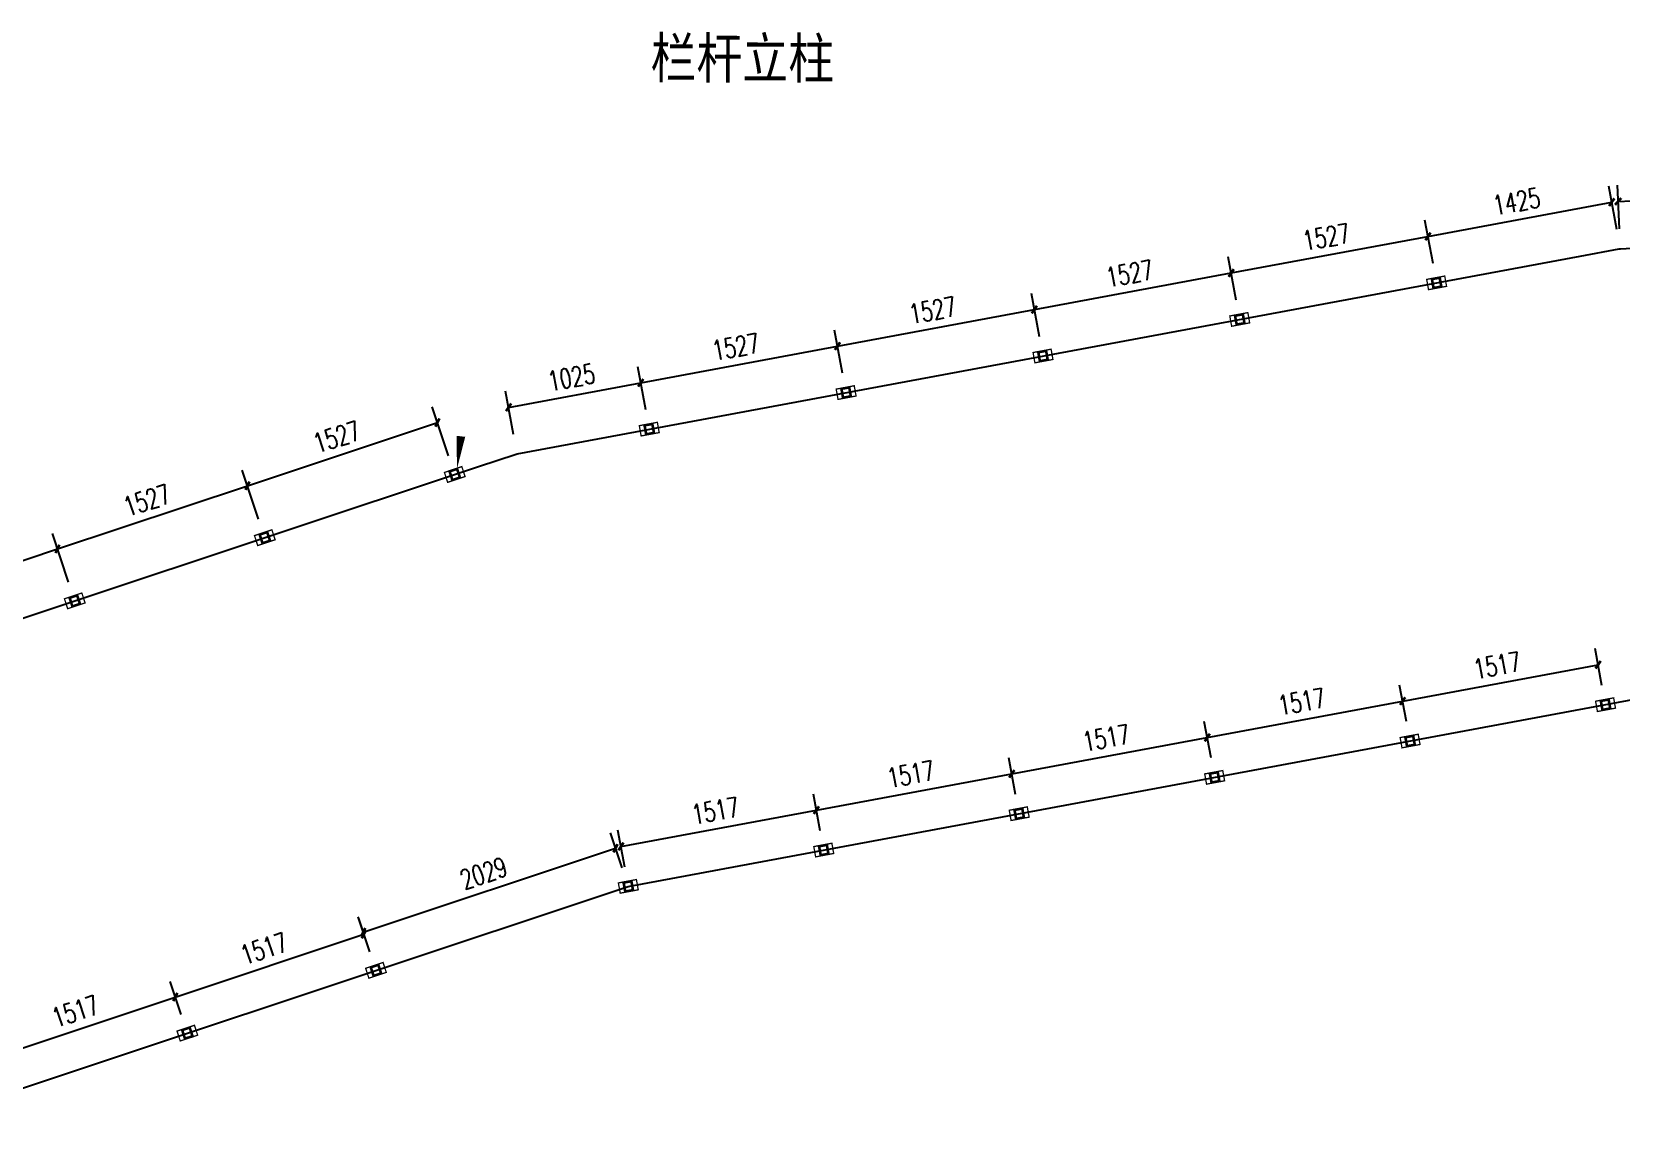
# Model space of a CAD drawing. Extents: x 8796 to 116961, y 24572 to 132726.
# Drawn here: x 39331 to 51457, y 84352 to 92686 of the extents above; entities that cross this region are included whole.
import ezdxf

# ---------------------------------------------------------------- set-up
doc = ezdxf.new("R2010")
doc.units = 0
doc.header["$LTSCALE"] = 1000
doc.header["$MEASUREMENT"] = 0
for name, color, linetype in [('DIM_SYMB', 3, 'Continuous'), ('PUB_DIM', 3, 'Continuous'), ('PUB_TEXT', 7, 'Continuous'), ('栏杆基座', 214, 'Continuous'), ('连接端梁', 130, 'Continuous')]:
    doc.layers.add(name, color=color, linetype=linetype)
doc.styles.add('_TCH_DIM', font='SIMPLEX.shx', dxfattribs={"bigfont": 'hztxt.shx'})
doc.styles.add('_TCH_DIM_T3', font='SIMPLEX.shx', dxfattribs={"width": 0.705882, "bigfont": 'hztxt.shx'})
doc.dimstyles.new('_TCH_ARCH&&50', dxfattribs={"dimtxt": 148.75, "dimasz": 50, "dimexe": 125, "dimexo": 150, "dimgap": 63.125, "dimtad": 1, "dimdec": 0, "dimzin": 0, "dimdsep": 46, "dimtxsty": '_TCH_DIM_T3', "dimblk": 'ARCHTICK', "dimcen": 0.09, "dimclrt": 7, "dimazin": 2, "dimtfac": 1, "dimtdec": 0, "dimtix": 1, "dimtmove": 2, "dimatfit": 3, "dimfxl": 0, "dimtolj": 1, "dimtzin": 0, "dimarcsym": 0})

# ---------------------------------------------------------------- blocks, each defined once
blk = doc.blocks.new('栏杆立柱底座')
at = {"layer": '栏杆基座', "color": 6}
for points, const_width in [([(-48, 65), (-31, -74), (48, -65), (31, 74)], 10), ([(-38, 26), (-31, -34), (38, -26), (31, 34)], 20)]:
    blk.add_lwpolyline(points, close=True, dxfattribs=dict(at, const_width=const_width))
blk = doc.blocks.new('*U632')
at = {"color": 0, "rotation": 263.0813751958696}
blk.add_blockref('栏杆立柱底座', (0, 0), dxfattribs=at)
blk = doc.blocks.new('*U633')
at = {"color": 0, "linetype": 'ByBlock', "lineweight": -2, "transparency": 16777216}
for p, rotation in [((-46255, 42220), 10.53186499698133), ((-47757, 41941), 10.53186499698133), ((-49258, 41662), 10.53186499698133), ((-50760, 41383), 10.53186499698133), ((-52262, 41104), 10.53186499698133), ((-53746, 40758), 18.40962104825404), ((-55195, 40276), 18.40962104825404), ((-56645, 39794), 18.40962104825404)]:
    blk.add_blockref('*U632', p, dxfattribs=dict(at, rotation=rotation))
blk = doc.blocks.new('_ArchTick')
at = {"color": 0, "linetype": 'ByBlock', "const_width": 0.4}
blk.add_lwpolyline([(-0.5, -0.5), (0.5, 0.5)], dxfattribs=at)
blk = doc.blocks.new('*D691')
at = {"layer": 'Defpoints', "color": 0, "transparency": 16777216}
for p in [(43785, 86457), (43882, 86166), (41957, 85526)]:
    blk.add_point(p, dxfattribs=at)
at = {"layer": 'PUB_DIM', "color": 0, "lineweight": -2, "transparency": 16777216}
for p, q in [((43835, 86309), (43746, 86576)), ((41860, 85817), (43785, 86457)), ((41910, 85668), (41821, 85935))]:
    blk.add_line(p, q, dxfattribs=at)
at = {"layer": 'PUB_DIM', "color": 0, "lineweight": -2, "transparency": 16777216, "xscale": 50, "yscale": 50, "zscale": 50}
for p, rotation in [((43785, 86457), 18.40964775729058), ((41860, 85817), 198.4096477572906)]:
    blk.add_blockref('_ArchTick', p, dxfattribs=dict(at, rotation=rotation))
at = {"layer": 'PUB_DIM', "color": 7, "transparency": 16777216, "insert": (42779, 86267), "char_height": 148.8, "attachment_point": 5, "rotation": 18.4096, "style": '_TCH_DIM_T3'}
blk.add_mtext('\\A1;2029', dxfattribs=at)
blk = doc.blocks.new('*D713')
at = {"layer": 'Defpoints', "color": 0, "transparency": 16777216}
for p in [(45317, 86748), (45373, 86444), (43882, 86166)]:
    blk.add_point(p, dxfattribs=at)
at = {"layer": 'PUB_DIM', "color": 0, "lineweight": -2, "transparency": 16777216}
for p, q in [((45346, 86591), (45294, 86871)), ((43826, 86471), (45317, 86748)), ((43855, 86314), (43803, 86594))]:
    blk.add_line(p, q, dxfattribs=at)
at = {"layer": 'PUB_DIM', "color": 0, "lineweight": -2, "transparency": 16777216, "xscale": 50, "yscale": 50, "zscale": 50}
for p, rotation in [((45317, 86748), 10.53186499698169), ((43826, 86471), 190.5318649969817)]:
    blk.add_blockref('_ArchTick', p, dxfattribs=dict(at, rotation=rotation))
at = {"layer": 'PUB_DIM', "color": 7, "transparency": 16777216, "insert": (44546, 86744), "char_height": 148.8, "attachment_point": 5, "rotation": 10.5319, "style": '_TCH_DIM_T3'}
blk.add_mtext('\\A1;1517', dxfattribs=at)
blk = doc.blocks.new('*D714')
at = {"layer": 'Defpoints', "color": 0, "transparency": 16777216}
for p in [(46808, 87025), (46864, 86721), (45373, 86444)]:
    blk.add_point(p, dxfattribs=at)
at = {"layer": 'PUB_DIM', "color": 0, "lineweight": -2, "transparency": 16777216}
for p, q in [((46837, 86868), (46785, 87148)), ((45317, 86748), (46808, 87025)), ((45346, 86591), (45294, 86871))]:
    blk.add_line(p, q, dxfattribs=at)
at = {"layer": 'PUB_DIM', "color": 0, "lineweight": -2, "transparency": 16777216, "xscale": 50, "yscale": 50, "zscale": 50}
for p, rotation in [((46808, 87025), 10.53186499698164), ((45317, 86748), 190.5318649969817)]:
    blk.add_blockref('_ArchTick', p, dxfattribs=dict(at, rotation=rotation))
at = {"layer": 'PUB_DIM', "color": 7, "transparency": 16777216, "insert": (46037, 87022), "char_height": 148.8, "attachment_point": 5, "rotation": 10.5319, "style": '_TCH_DIM_T3'}
blk.add_mtext('\\A1;1517', dxfattribs=at)
blk = doc.blocks.new('*D715')
at = {"layer": 'Defpoints', "color": 0, "transparency": 16777216}
for p in [(48299, 87302), (48355, 86998), (46864, 86721)]:
    blk.add_point(p, dxfattribs=at)
at = {"layer": 'PUB_DIM', "color": 0, "lineweight": -2, "transparency": 16777216}
for p, q in [((48328, 87146), (48276, 87425)), ((46808, 87025), (48299, 87302)), ((46837, 86868), (46785, 87148))]:
    blk.add_line(p, q, dxfattribs=at)
at = {"layer": 'PUB_DIM', "color": 0, "lineweight": -2, "transparency": 16777216, "xscale": 50, "yscale": 50, "zscale": 50}
for p, rotation in [((48299, 87302), 10.53186499698192), ((46808, 87025), 190.5318649969819)]:
    blk.add_blockref('_ArchTick', p, dxfattribs=dict(at, rotation=rotation))
at = {"layer": 'PUB_DIM', "color": 7, "transparency": 16777216, "insert": (47528, 87299), "char_height": 148.8, "attachment_point": 5, "rotation": 10.5319, "style": '_TCH_DIM_T3'}
blk.add_mtext('\\A1;1517', dxfattribs=at)
blk = doc.blocks.new('*D716')
at = {"layer": 'Defpoints', "color": 0, "transparency": 16777216}
for p in [(49790, 87580), (49847, 87275), (48355, 86998)]:
    blk.add_point(p, dxfattribs=at)
at = {"layer": 'PUB_DIM', "color": 0, "lineweight": -2, "transparency": 16777216}
for p, q in [((49819, 87423), (49767, 87702)), ((48299, 87302), (49790, 87580)), ((48328, 87146), (48276, 87425))]:
    blk.add_line(p, q, dxfattribs=at)
at = {"layer": 'PUB_DIM', "color": 0, "lineweight": -2, "transparency": 16777216, "xscale": 50, "yscale": 50, "zscale": 50}
for p, rotation in [((49790, 87580), 10.53186499698175), ((48299, 87302), 190.5318649969818)]:
    blk.add_blockref('_ArchTick', p, dxfattribs=dict(at, rotation=rotation))
at = {"layer": 'PUB_DIM', "color": 7, "transparency": 16777216, "insert": (49019, 87576), "char_height": 148.8, "attachment_point": 5, "rotation": 10.5319, "style": '_TCH_DIM_T3'}
blk.add_mtext('\\A1;1517', dxfattribs=at)
blk = doc.blocks.new('*D717')
at = {"layer": 'Defpoints', "color": 0, "transparency": 16777216}
for p in [(51281, 87857), (51338, 87552), (49847, 87275)]:
    blk.add_point(p, dxfattribs=at)
at = {"layer": 'PUB_DIM', "color": 0, "lineweight": -2, "transparency": 16777216}
for p, q in [((51310, 87700), (51258, 87980)), ((49790, 87580), (51281, 87857)), ((49819, 87423), (49767, 87702))]:
    blk.add_line(p, q, dxfattribs=at)
at = {"layer": 'PUB_DIM', "color": 0, "lineweight": -2, "transparency": 16777216, "xscale": 50, "yscale": 50, "zscale": 50}
for p, rotation in [((51281, 87857), 10.53186499698169), ((49790, 87580), 190.5318649969817)]:
    blk.add_blockref('_ArchTick', p, dxfattribs=dict(at, rotation=rotation))
at = {"layer": 'PUB_DIM', "color": 7, "transparency": 16777216, "insert": (50510, 87853), "char_height": 148.8, "attachment_point": 5, "rotation": 10.5319, "style": '_TCH_DIM_T3'}
blk.add_mtext('\\A1;1517', dxfattribs=at)
blk = doc.blocks.new('*D720')
at = {"layer": 'Defpoints', "color": 0, "transparency": 16777216}
for p in [(40426, 85322), (40518, 85047), (39079, 84568)]:
    blk.add_point(p, dxfattribs=at)
at = {"layer": 'PUB_DIM', "color": 0, "lineweight": -2, "transparency": 16777216}
for p, q in [((40471, 85189), (40387, 85441)), ((38987, 84843), (40426, 85322)), ((39032, 84710), (38948, 84962))]:
    blk.add_line(p, q, dxfattribs=at)
at = {"layer": 'PUB_DIM', "color": 0, "lineweight": -2, "transparency": 16777216, "xscale": 50, "yscale": 50, "zscale": 50}
for p, rotation in [((40426, 85322), 18.4096210481478), ((38987, 84843), 198.4096210481478)]:
    blk.add_blockref('_ArchTick', p, dxfattribs=dict(at, rotation=rotation))
at = {"layer": 'PUB_DIM', "color": 7, "transparency": 16777216, "insert": (39663, 85213), "char_height": 148.8, "attachment_point": 5, "rotation": 18.4096, "style": '_TCH_DIM_T3'}
blk.add_mtext('\\A1;1517', dxfattribs=at)
blk = doc.blocks.new('*D721')
at = {"layer": 'Defpoints', "color": 0, "transparency": 16777216}
for p in [(41865, 85801), (41957, 85526), (40518, 85047)]:
    blk.add_point(p, dxfattribs=at)
at = {"layer": 'PUB_DIM', "color": 0, "lineweight": -2, "transparency": 16777216}
for p, q in [((41910, 85668), (41826, 85920)), ((40426, 85322), (41865, 85801)), ((40471, 85189), (40387, 85441))]:
    blk.add_line(p, q, dxfattribs=at)
at = {"layer": 'PUB_DIM', "color": 0, "lineweight": -2, "transparency": 16777216, "xscale": 50, "yscale": 50, "zscale": 50}
for p, rotation in [((41865, 85801), 18.409621048148), ((40426, 85322), 198.409621048148)]:
    blk.add_blockref('_ArchTick', p, dxfattribs=dict(at, rotation=rotation))
at = {"layer": 'PUB_DIM', "color": 7, "transparency": 16777216, "insert": (41102, 85692), "char_height": 148.8, "attachment_point": 5, "rotation": 18.4096, "style": '_TCH_DIM_T3'}
blk.add_mtext('\\A1;1517', dxfattribs=at)
blk = doc.blocks.new('*D752')
at = {"layer": 'Defpoints', "color": 0, "transparency": 16777216}
for p in [(53062, 91467), (53078, 91107), (51451, 91032)]:
    blk.add_point(p, dxfattribs=at)
at = {"layer": 'PUB_DIM', "color": 0, "lineweight": -2, "transparency": 16777216}
for p, q in [((53071, 91256), (53056, 91592)), ((51444, 91182), (51428, 91517)), ((51434, 91392), (53062, 91467))]:
    blk.add_line(p, q, dxfattribs=at)
at = {"layer": 'PUB_DIM', "color": 0, "lineweight": -2, "transparency": 16777216, "xscale": 50, "yscale": 50, "zscale": 50}
for p, rotation in [((53062, 91467), 2.633399774591352), ((51434, 91392), 182.6333997745913)]:
    blk.add_blockref('_ArchTick', p, dxfattribs=dict(at, rotation=rotation))
at = {"layer": 'PUB_DIM', "color": 7, "transparency": 16777216, "insert": (52242, 91567), "char_height": 148.8, "attachment_point": 5, "rotation": 2.6334, "style": '_TCH_DIM_T3'}
blk.add_mtext('\\A1;1629', dxfattribs=at)
blk = doc.blocks.new('*D757')
at = {"layer": 'Defpoints', "color": 0, "transparency": 16777216}
for p in [(43977, 90008), (44042, 89654), (43035, 89467)]:
    blk.add_point(p, dxfattribs=at)
at = {"layer": 'PUB_DIM', "color": 0, "lineweight": -2, "transparency": 16777216}
for p, q in [((44015, 89802), (43954, 90131)), ((42969, 89821), (43977, 90008)), ((43007, 89615), (42946, 89944))]:
    blk.add_line(p, q, dxfattribs=at)
at = {"layer": 'PUB_DIM', "color": 0, "lineweight": -2, "transparency": 16777216, "xscale": 50, "yscale": 50, "zscale": 50}
for p, rotation in [((43977, 90008), 10.53186499697958), ((42969, 89821), 190.5318649969796)]:
    blk.add_blockref('_ArchTick', p, dxfattribs=dict(at, rotation=rotation))
at = {"layer": 'PUB_DIM', "color": 7, "transparency": 16777216, "insert": (43448, 90050), "char_height": 148.8, "attachment_point": 5, "rotation": 10.5319, "style": '_TCH_DIM_T3'}
blk.add_mtext('\\A1;1025', dxfattribs=at)
blk = doc.blocks.new('*D758')
at = {"layer": 'Defpoints', "color": 0, "transparency": 16777216}
for p in [(45478, 90288), (45544, 89934), (44042, 89654)]:
    blk.add_point(p, dxfattribs=at)
at = {"layer": 'PUB_DIM', "color": 0, "lineweight": -2, "transparency": 16777216}
for p, q in [((45517, 90081), (45455, 90411)), ((43977, 90008), (45478, 90288)), ((44015, 89802), (43954, 90131))]:
    blk.add_line(p, q, dxfattribs=at)
at = {"layer": 'PUB_DIM', "color": 0, "lineweight": -2, "transparency": 16777216, "xscale": 50, "yscale": 50, "zscale": 50}
for p, rotation in [((45478, 90288), 10.5318649969798), ((43977, 90008), 190.5318649969798)]:
    blk.add_blockref('_ArchTick', p, dxfattribs=dict(at, rotation=rotation))
at = {"layer": 'PUB_DIM', "color": 7, "transparency": 16777216, "insert": (44702, 90283), "char_height": 148.8, "attachment_point": 5, "rotation": 10.5319, "style": '_TCH_DIM_T3'}
blk.add_mtext('\\A1;1527', dxfattribs=at)
blk = doc.blocks.new('*D759')
at = {"layer": 'Defpoints', "color": 0, "transparency": 16777216}
for p in [(46980, 90567), (47046, 90213), (45544, 89934)]:
    blk.add_point(p, dxfattribs=at)
at = {"layer": 'PUB_DIM', "color": 0, "lineweight": -2, "transparency": 16777216}
for p, q in [((47018, 90360), (46957, 90690)), ((45478, 90288), (46980, 90567)), ((45517, 90081), (45455, 90411))]:
    blk.add_line(p, q, dxfattribs=at)
at = {"layer": 'PUB_DIM', "color": 0, "lineweight": -2, "transparency": 16777216, "xscale": 50, "yscale": 50, "zscale": 50}
for p, rotation in [((46980, 90567), 10.53186499697925), ((45478, 90288), 190.5318649969792)]:
    blk.add_blockref('_ArchTick', p, dxfattribs=dict(at, rotation=rotation))
at = {"layer": 'PUB_DIM', "color": 7, "transparency": 16777216, "insert": (46204, 90562), "char_height": 148.8, "attachment_point": 5, "rotation": 10.5319, "style": '_TCH_DIM_T3'}
blk.add_mtext('\\A1;1527', dxfattribs=at)
blk = doc.blocks.new('*D760')
at = {"layer": 'Defpoints', "color": 0, "transparency": 16777216}
for p in [(48482, 90846), (48547, 90492), (47046, 90213)]:
    blk.add_point(p, dxfattribs=at)
at = {"layer": 'PUB_DIM', "color": 0, "lineweight": -2, "transparency": 16777216}
for p, q in [((48520, 90639), (48459, 90969)), ((46980, 90567), (48482, 90846)), ((47018, 90360), (46957, 90690))]:
    blk.add_line(p, q, dxfattribs=at)
at = {"layer": 'PUB_DIM', "color": 0, "lineweight": -2, "transparency": 16777216, "xscale": 50, "yscale": 50, "zscale": 50}
for p, rotation in [((48482, 90846), 10.53186499697975), ((46980, 90567), 190.5318649969797)]:
    blk.add_blockref('_ArchTick', p, dxfattribs=dict(at, rotation=rotation))
at = {"layer": 'PUB_DIM', "color": 7, "transparency": 16777216, "insert": (47706, 90842), "char_height": 148.8, "attachment_point": 5, "rotation": 10.5319, "style": '_TCH_DIM_T3'}
blk.add_mtext('\\A1;1527', dxfattribs=at)
blk = doc.blocks.new('*D761')
at = {"layer": 'Defpoints', "color": 0, "transparency": 16777216}
for p in [(49983, 91125), (50049, 90771), (48547, 90492)]:
    blk.add_point(p, dxfattribs=at)
at = {"layer": 'PUB_DIM', "color": 0, "lineweight": -2, "transparency": 16777216}
for p, q in [((50022, 90919), (49960, 91248)), ((48482, 90846), (49983, 91125)), ((48520, 90639), (48459, 90969))]:
    blk.add_line(p, q, dxfattribs=at)
at = {"layer": 'PUB_DIM', "color": 0, "lineweight": -2, "transparency": 16777216, "xscale": 50, "yscale": 50, "zscale": 50}
for p, rotation in [((49983, 91125), 10.5318649969798), ((48482, 90846), 190.5318649969798)]:
    blk.add_blockref('_ArchTick', p, dxfattribs=dict(at, rotation=rotation))
at = {"layer": 'PUB_DIM', "color": 7, "transparency": 16777216, "insert": (49207, 91121), "char_height": 148.8, "attachment_point": 5, "rotation": 10.5319, "style": '_TCH_DIM_T3'}
blk.add_mtext('\\A1;1527', dxfattribs=at)
blk = doc.blocks.new('*D762')
at = {"layer": 'Defpoints', "color": 0, "transparency": 16777216}
for p in [(51385, 91386), (51451, 91032), (50049, 90771)]:
    blk.add_point(p, dxfattribs=at)
at = {"layer": 'PUB_DIM', "color": 0, "lineweight": -2, "transparency": 16777216}
for p, q in [((51423, 91179), (51362, 91509)), ((49983, 91125), (51385, 91386)), ((50022, 90919), (49960, 91248))]:
    blk.add_line(p, q, dxfattribs=at)
at = {"layer": 'PUB_DIM', "color": 0, "lineweight": -2, "transparency": 16777216, "xscale": 50, "yscale": 50, "zscale": 50}
for p, rotation in [((51385, 91386), 10.53186499697938), ((49983, 91125), 190.5318649969794)]:
    blk.add_blockref('_ArchTick', p, dxfattribs=dict(at, rotation=rotation))
at = {"layer": 'PUB_DIM', "color": 7, "transparency": 16777216, "insert": (50659, 91391), "char_height": 148.8, "attachment_point": 5, "rotation": 10.5319, "style": '_TCH_DIM_T3'}
blk.add_mtext('\\A1;1425', dxfattribs=at)
blk = doc.blocks.new('*D765')
at = {"layer": 'Defpoints', "color": 0, "transparency": 16777216}
for p in [(39527, 88741), (39659, 88344), (38210, 87862)]:
    blk.add_point(p, dxfattribs=at)
at = {"layer": 'PUB_DIM', "color": 0, "lineweight": -2, "transparency": 16777216}
for p, q in [((39612, 88487), (39488, 88859)), ((38078, 88258), (39527, 88741)), ((38163, 88004), (38039, 88377))]:
    blk.add_line(p, q, dxfattribs=at)
at = {"layer": 'PUB_DIM', "color": 0, "lineweight": -2, "transparency": 16777216, "xscale": 50, "yscale": 50, "zscale": 50}
for p, rotation in [((39527, 88741), 18.40962104825339), ((38078, 88258), 198.4096210482534)]:
    blk.add_blockref('_ArchTick', p, dxfattribs=dict(at, rotation=rotation))
at = {"layer": 'PUB_DIM', "color": 7, "transparency": 16777216, "insert": (38759, 88630), "char_height": 148.8, "attachment_point": 5, "rotation": 18.4096, "style": '_TCH_DIM_T3'}
blk.add_mtext('\\A1;1527', dxfattribs=at)
blk = doc.blocks.new('*D766')
at = {"layer": 'Defpoints', "color": 0, "transparency": 16777216}
for p in [(40977, 89223), (41109, 88827), (39659, 88344)]:
    blk.add_point(p, dxfattribs=at)
at = {"layer": 'PUB_DIM', "color": 0, "lineweight": -2, "transparency": 16777216}
for p, q in [((41061, 88969), (40937, 89342)), ((39527, 88741), (40977, 89223)), ((39612, 88487), (39488, 88859))]:
    blk.add_line(p, q, dxfattribs=at)
at = {"layer": 'PUB_DIM', "color": 0, "lineweight": -2, "transparency": 16777216, "xscale": 50, "yscale": 50, "zscale": 50}
for p, rotation in [((40977, 89223), 18.40962104825408), ((39527, 88741), 198.4096210482541)]:
    blk.add_blockref('_ArchTick', p, dxfattribs=dict(at, rotation=rotation))
at = {"layer": 'PUB_DIM', "color": 7, "transparency": 16777216, "insert": (40209, 89112), "char_height": 148.8, "attachment_point": 5, "rotation": 18.4096, "style": '_TCH_DIM_T3'}
blk.add_mtext('\\A1;1527', dxfattribs=at)
blk = doc.blocks.new('*D767')
at = {"layer": 'Defpoints', "color": 0, "transparency": 16777216}
for p in [(42426, 89705), (42558, 89309), (41109, 88827)]:
    blk.add_point(p, dxfattribs=at)
at = {"layer": 'PUB_DIM', "color": 0, "lineweight": -2, "transparency": 16777216}
for p, q in [((42511, 89451), (42386, 89824)), ((40977, 89223), (42426, 89705)), ((41061, 88969), (40937, 89342))]:
    blk.add_line(p, q, dxfattribs=at)
at = {"layer": 'PUB_DIM', "color": 0, "lineweight": -2, "transparency": 16777216, "xscale": 50, "yscale": 50, "zscale": 50}
for p, rotation in [((42426, 89705), 18.40962104825373), ((40977, 89223), 198.4096210482537)]:
    blk.add_blockref('_ArchTick', p, dxfattribs=dict(at, rotation=rotation))
at = {"layer": 'PUB_DIM', "color": 7, "transparency": 16777216, "insert": (41658, 89595), "char_height": 148.8, "attachment_point": 5, "rotation": 18.4096, "style": '_TCH_DIM_T3'}
blk.add_mtext('\\A1;1527', dxfattribs=at)

msp = doc.modelspace()

# ---------------------------------------------------------------- linework, layer by layer
at = {"layer": 'DIM_SYMB', "color": 0}
msp.add_lwpolyline([(46537.92, 92187.58, 0, 0, 0), (42912.5, 92198.21, 0, 0, 0), (42575.29, 89351.7, 0, 66.67, 0), (42604.7, 89599.96, 0, 0, 0)], format="xyseb", dxfattribs=at)
at = {"layer": '连接端梁', "color": 0}
for points in [[(28013.85, 76714.61), (27267, 82869.46), (27254.1, 82975.75), (27258.75, 82984.36), (27366.34, 83037.5), (34896.44, 86757.59), (34912.63, 86764.35), (42738.05, 89368.98), (43025.63, 89464.7), (43034.76, 89467.12), (51143.32, 90974.62), (51441.3, 91030.02), (51450.71, 91031.16), (51538.12, 91035.21), (59992.12, 91427.11), (60001.57, 91426.95), (60088.72, 91418.98), (68214.81, 90675.91)], [(31389.09, 77124.17), (30918.76, 81000.22), (36200.95, 83609.77), (43811.8, 86142.99), (43882.14, 86166.4), (51764.78, 87631.89), (51837.67, 87645.44), (59920.81, 88020.15), (67905.2, 87290.04), (67978.65, 87283.32), (75788.03, 85465.72), (75859.81, 85449.01), (83346.36, 82578.16), (83410.69, 82553.49), (88735.66, 79618.72), (88388.85, 75810.78)]]:
    msp.add_lwpolyline(points, dxfattribs=at)

# ---------------------------------------------------------------- block references
msp.add_blockref('*U633', (96303.97, 48550.71))
at = {"color": 0}
for p, rotation in [((51337.65, 87552.48), 273.6132401928513), ((49846.55, 87275.27), 273.6132401928513), ((48355.45, 86998.05), 273.6132401928513), ((46864.34, 86720.83), 273.6132401928513), ((45373.24, 86443.61), 273.6132401928513), ((43882.14, 86166.4), 273.6132401928513), ((41957.09, 85525.66), 281.4909962441191), ((40518.05, 85046.69), 281.4909962441191)]:
    msp.add_blockref('栏杆立柱底座', p, dxfattribs=dict(at, rotation=rotation))

# ---------------------------------------------------------------- texts
at = {"layer": 'PUB_TEXT', "color": 7, "style": '_TCH_DIM'}
msp.add_text('栏杆立柱', height=350, rotation=359.832092, dxfattribs=at).set_placement((44051.7, 92299.87))

# ---------------------------------------------------------------- dimensions: what is measured, and where the dimension line sits
at = {"layer": 'PUB_DIM', "color": 0}
for p1, p2, distance, picture, middle in [((51450.6, 91031.74), (53078.23, 91106.6), 360.7, '*D752', (52241.53, 91566.85)), ((50049.12, 90771.19), (51450.6, 91031.74), 360.06, '*D762', (50658.91, 91390.64)), ((48547.45, 90492.01), (50049.12, 90771.19), 360.06, '*D761', (49207.34, 91120.77)), ((47045.79, 90212.83), (48547.45, 90492.01), 360.06, '*D760', (47705.68, 90841.59)), ((45544.13, 89933.65), (47045.79, 90212.83), 360.06, '*D759', (46204.02, 90562.41)), ((44042.47, 89654.46), (45544.13, 89933.65), 360.06, '*D758', (44702.35, 90283.23)), ((43034.76, 89467.12), (44042.47, 89654.46), 360.06, '*D757', (43447.67, 90049.97)), ((41108.66, 88826.65), (42557.88, 89309.02), 417.77, '*D767', (41657.91, 89594.69)), ((39659.43, 88344.29), (41108.66, 88826.65), 417.77, '*D766', (40208.68, 89112.33)), ((38210.2, 87861.92), (39659.43, 88344.29), 417.77, '*D765', (38759.46, 88629.96)), ((49846.55, 87275.27), (51337.65, 87552.48), 309.46, '*D717', (50510.4, 87853.31)), ((48355.45, 86998.05), (49846.55, 87275.27), 309.46, '*D716', (49019.3, 87576.09)), ((46864.34, 86720.83), (48355.45, 86998.05), 309.46, '*D715', (47528.2, 87298.87)), ((45373.24, 86443.61), (46864.34, 86720.83), 309.46, '*D714', (46037.1, 87021.65)), ((43882.14, 86166.4), (45373.24, 86443.61), 309.46, '*D713', (44545.99, 86744.44)), ((41957.09, 85525.66), (43882.14, 86166.4), 306.54, '*D691', (42779.38, 86267.34)), ((40518.05, 85046.69), (41957.09, 85525.66), 290.33, '*D721', (41102.46, 85692.11)), ((39079.02, 84567.71), (40518.05, 85046.69), 290.33, '*D720', (39663.42, 85213.14))]:
    dim = msp.add_aligned_dim(p1=p1, p2=p2, distance=distance, dimstyle='_TCH_ARCH&&50', dxfattribs=at)
    dim.commit()
    dim.dimension.update_dxf_attribs({"geometry": picture, "text_midpoint": middle})

doc.saveas('drawing.dxf')
